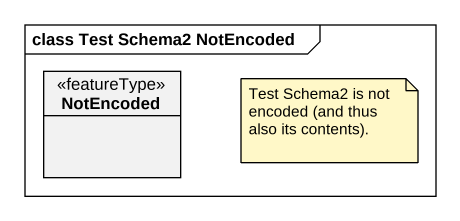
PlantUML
@startuml
mainframe class Test Schema2 NotEncoded
hide circle
hide empty members
class NotEncoded <<featureType>>
note as N1
  Test Schema2 is not encoded (and thus also its contents).
end note
@enduml
